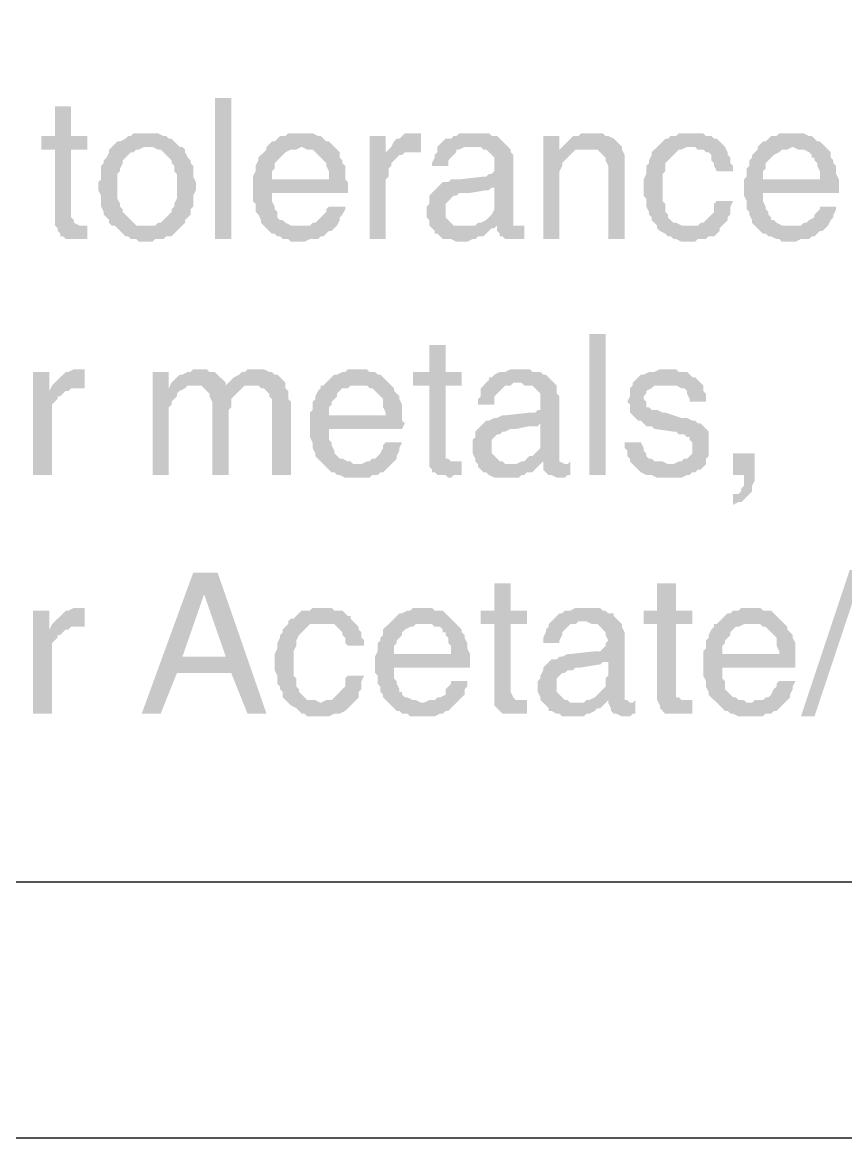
# Model space of a CAD drawing. Header units: inches. Extents: x 3613 to 8393, y -2205 to -794.
# Drawn here: x 3947.38 to 3961.08, y -1865.14 to -1846.58 of the extents above; entities that cross this region are included whole.
import ezdxf

# ---------------------------------------------------------------- set-up
doc = ezdxf.new("R2010")
doc.units = ezdxf.units.IN
doc.header["$MEASUREMENT"] = 0

msp = doc.modelspace()

# ---------------------------------------------------------------- hatches: boundary and pattern name
at = {"transparency": 33554559}
for points in [[(3950.584, -1850.188), (3950.584, -1847.842), (3950.855, -1847.842), (3950.855, -1850.188)], [(3948.192, -1847.977), (3947.921, -1847.977), (3947.921, -1848.473), (3947.696, -1848.473), (3947.696, -1848.699), (3947.921, -1848.699), (3947.921, -1849.963), (3947.967, -1850.008), (3947.967, -1850.053), (3948.012, -1850.098), (3948.012, -1850.143), (3948.057, -1850.143), (3948.102, -1850.188), (3948.463, -1850.188), (3948.463, -1849.963), (3948.328, -1849.963), (3948.237, -1849.918), (3948.237, -1849.873), (3948.192, -1849.827), (3948.192, -1848.699), (3948.463, -1848.699), (3948.463, -1848.473), (3948.192, -1848.473)], [(3949.456, -1848.428), (3949.23, -1848.428), (3949.185, -1848.473), (3949.14, -1848.473), (3949.095, -1848.519), (3949.005, -1848.564), (3948.959, -1848.564), (3948.914, -1848.609), (3948.869, -1848.654), (3948.869, -1848.654), (3948.824, -1848.699), (3948.824, -1848.744), (3948.779, -1848.834), (3948.734, -1848.88), (3948.734, -1848.925), (3948.689, -1848.97), (3948.689, -1849.196), (3948.643, -1849.241), (3948.643, -1849.331), (3948.643, -1849.376), (3948.689, -1849.466), (3948.689, -1849.647), (3948.734, -1849.737), (3948.734, -1849.782), (3948.779, -1849.827), (3948.824, -1849.873), (3948.824, -1849.918), (3948.869, -1849.963), (3949.456, -1849.963), (3949.275, -1849.963), (3949.23, -1849.918), (3949.185, -1849.873), (3949.14, -1849.827), (3949.095, -1849.782), (3949.05, -1849.737), (3949.05, -1849.692), (3949.005, -1849.647), (3949.005, -1849.602), (3948.959, -1849.511), (3948.959, -1849.105), (3949.005, -1849.06), (3949.005, -1849.015), (3949.05, -1848.925), (3949.05, -1848.88), (3949.095, -1848.834), (3949.14, -1848.789), (3949.185, -1848.744), (3949.23, -1848.744), (3949.275, -1848.699), (3949.32, -1848.699), (3949.411, -1848.654), (3949.997, -1848.654), (3949.952, -1848.609), (3949.907, -1848.564), (3949.862, -1848.519), (3949.817, -1848.519), (3949.772, -1848.473), (3949.727, -1848.473), (3949.636, -1848.428), (3949.546, -1848.428)], [(3952.028, -1848.428), (3951.803, -1848.428), (3951.758, -1848.473), (3951.667, -1848.473), (3951.622, -1848.519), (3951.577, -1848.564), (3951.532, -1848.564), (3951.487, -1848.609), (3951.442, -1848.654), (3952.028, -1848.654), (3952.119, -1848.699), (3952.209, -1848.699), (3952.254, -1848.744), (3952.299, -1848.789), (3952.344, -1848.834), (3952.344, -1848.834), (3952.389, -1848.88), (3952.435, -1848.925), (3952.435, -1848.97), (3952.48, -1849.06), (3952.48, -1849.196), (3951.216, -1849.196), (3951.216, -1849.557), (3951.261, -1849.602), (3951.261, -1849.737), (3951.306, -1849.782), (3951.351, -1849.873), (3951.351, -1849.918), (3951.397, -1849.963), (3951.442, -1850.008), (3951.442, -1850.008), (3951.487, -1850.053), (3951.532, -1850.098), (3951.577, -1850.098), (3951.622, -1850.143), (3951.667, -1850.143), (3951.712, -1850.188), (3951.803, -1850.188), (3951.848, -1850.234), (3952.074, -1850.234), (3952.164, -1850.188), (3952.299, -1850.188), (3952.344, -1850.143), (3952.389, -1850.143), (3952.435, -1850.098), (3952.48, -1850.053), (3952.525, -1850.053), (3952.57, -1850.008), (3952.028, -1849.963), (3951.848, -1849.963), (3951.758, -1849.918), (3951.712, -1849.873), (3951.667, -1849.873), (3951.622, -1849.827), (3951.622, -1849.737), (3951.577, -1849.692), (3951.577, -1849.647), (3951.532, -1849.557), (3951.532, -1849.421), (3952.796, -1849.421), (3952.796, -1849.241), (3952.751, -1849.196), (3952.751, -1848.97), (3952.705, -1848.925), (3952.705, -1848.88), (3952.66, -1848.834), (3952.66, -1848.744), (3952.615, -1848.699), (3952.57, -1848.654), (3952.525, -1848.609), (3952.48, -1848.564), (3952.435, -1848.564), (3952.389, -1848.519), (3952.344, -1848.473), (3952.299, -1848.473), (3952.209, -1848.428), (3952.119, -1848.428)], [(3953.924, -1848.428), (3953.743, -1848.428), (3953.698, -1848.473), (3953.653, -1848.519), (3953.608, -1848.519), (3953.563, -1848.564), (3953.518, -1848.654), (3953.518, -1848.654), (3953.473, -1848.699), (3953.924, -1848.744), (3954.014, -1848.744), (3954.014, -1848.428), (3953.969, -1848.428)], [(3954.917, -1848.428), (3954.646, -1848.428), (3954.601, -1848.473), (3954.556, -1848.473), (3954.511, -1848.519), (3954.42, -1848.519), (3954.375, -1848.564), (3954.375, -1848.564), (3954.33, -1848.609), (3954.285, -1848.654), (3954.285, -1848.744), (3954.24, -1848.789), (3954.24, -1848.834), (3954.195, -1848.925), (3954.195, -1848.97), (3954.466, -1848.97), (3954.466, -1848.88), (3954.511, -1848.834), (3954.556, -1848.789), (3954.601, -1848.744), (3954.601, -1848.699), (3954.646, -1848.699), (3954.736, -1848.654), (3955.458, -1848.654), (3955.413, -1848.609), (3955.368, -1848.564), (3955.323, -1848.519), (3955.278, -1848.473), (3955.188, -1848.473), (3955.143, -1848.428), (3954.962, -1848.428)], [(3956.812, -1848.428), (3956.677, -1848.428), (3956.632, -1848.473), (3956.542, -1848.473), (3956.496, -1848.519), (3956.451, -1848.564), (3956.406, -1848.609), (3956.361, -1848.654), (3956.316, -1848.699), (3956.542, -1848.744), (3956.587, -1848.699), (3956.767, -1848.699), (3957.354, -1848.654), (3957.309, -1848.609), (3957.264, -1848.564), (3957.264, -1848.564), (3957.219, -1848.519), (3957.128, -1848.473), (3957.083, -1848.473), (3957.038, -1848.428), (3956.903, -1848.428)], [(3958.482, -1848.428), (3958.302, -1848.428), (3958.257, -1848.473), (3958.166, -1848.473), (3958.121, -1848.519), (3958.076, -1848.519), (3958.031, -1848.564), (3957.986, -1848.609), (3957.941, -1848.654), (3958.573, -1848.654), (3958.618, -1848.699), (3958.708, -1848.699), (3958.753, -1848.744), (3958.798, -1848.744), (3958.843, -1848.789), (3958.843, -1848.88), (3958.888, -1848.925), (3958.888, -1848.97), (3958.934, -1849.06), (3959.204, -1849.06), (3959.204, -1848.97), (3959.159, -1848.925), (3959.159, -1848.834), (3959.114, -1848.789), (3959.114, -1848.744), (3959.069, -1848.654), (3959.024, -1848.609), (3958.979, -1848.564), (3958.979, -1848.564), (3958.934, -1848.519), (3958.888, -1848.519), (3958.843, -1848.473), (3958.753, -1848.473), (3958.708, -1848.428), (3958.573, -1848.428)], [(3960.197, -1848.428), (3959.972, -1848.428), (3959.927, -1848.473), (3959.836, -1848.473), (3959.791, -1848.519), (3959.746, -1848.564), (3959.701, -1848.564), (3959.656, -1848.609), (3959.611, -1848.654), (3960.197, -1848.654), (3960.288, -1848.699), (3960.378, -1848.699), (3960.468, -1848.744), (3960.513, -1848.789), (3960.513, -1848.834), (3960.558, -1848.834), (3960.558, -1848.88), (3960.604, -1848.925), (3960.604, -1848.97), (3960.649, -1849.06), (3960.649, -1849.196), (3959.385, -1849.196), (3959.385, -1849.466), (3959.43, -1849.557), (3959.43, -1849.692), (3959.475, -1849.737), (3959.475, -1849.782), (3959.52, -1849.873), (3959.52, -1849.918), (3959.565, -1849.963), (3959.611, -1850.008), (3959.611, -1850.008), (3959.656, -1850.053), (3959.701, -1850.098), (3959.746, -1850.098), (3959.791, -1850.143), (3959.836, -1850.143), (3959.927, -1850.188), (3959.972, -1850.188), (3960.017, -1850.234), (3960.242, -1850.234), (3960.333, -1850.188), (3960.468, -1850.188), (3960.513, -1850.143), (3960.558, -1850.143), (3960.604, -1850.098), (3960.649, -1850.053), (3960.694, -1850.053), (3960.739, -1850.008), (3960.197, -1849.963), (3960.017, -1849.963), (3959.927, -1849.918), (3959.881, -1849.873), (3959.836, -1849.873), (3959.836, -1849.827), (3959.791, -1849.782), (3959.791, -1849.737), (3959.746, -1849.692), (3959.746, -1849.647), (3959.701, -1849.557), (3959.701, -1849.421), (3960.965, -1849.421), (3960.965, -1849.196), (3960.919, -1849.105), (3960.919, -1848.97), (3960.874, -1848.925), (3960.874, -1848.88), (3960.829, -1848.834), (3960.829, -1848.744), (3960.784, -1848.699), (3960.739, -1848.654), (3960.694, -1848.609), (3960.649, -1848.564), (3960.604, -1848.564), (3960.558, -1848.519), (3960.513, -1848.473), (3960.468, -1848.473), (3960.378, -1848.428), (3960.288, -1848.428)], [(3953.427, -1848.473), (3953.157, -1848.473), (3953.157, -1850.188), (3953.427, -1850.188), (3953.427, -1849.196), (3953.473, -1849.15), (3953.473, -1849.015), (3953.518, -1848.97), (3953.518, -1848.925), (3953.563, -1848.88), (3953.608, -1848.834), (3953.653, -1848.789), (3953.698, -1848.789), (3953.427, -1848.744)], [(3956.316, -1848.473), (3956.045, -1848.473), (3956.045, -1850.188), (3956.316, -1850.188), (3956.316, -1849.241), (3956.316, -1849.06), (3956.361, -1848.97), (3956.361, -1848.925), (3956.406, -1848.88), (3956.451, -1848.834), (3956.451, -1848.834), (3956.496, -1848.789), (3956.542, -1848.744), (3956.316, -1848.699)], [(3949.997, -1848.654), (3949.456, -1848.654), (3949.546, -1848.654), (3949.636, -1848.699), (3949.682, -1848.699), (3949.727, -1848.744), (3949.772, -1848.789), (3949.817, -1848.834), (3949.862, -1848.88), (3949.862, -1848.925), (3949.907, -1848.97), (3949.907, -1849.06), (3949.952, -1849.105), (3949.952, -1849.511), (3949.907, -1849.602), (3949.907, -1849.647), (3949.862, -1849.692), (3949.862, -1849.737), (3949.817, -1849.782), (3949.772, -1849.827), (3949.727, -1849.873), (3949.682, -1849.918), (3949.636, -1849.918), (3949.591, -1849.963), (3948.914, -1849.963), (3948.959, -1850.008), (3949.005, -1850.053), (3949.05, -1850.098), (3949.095, -1850.143), (3949.14, -1850.143), (3949.185, -1850.188), (3949.275, -1850.188), (3949.32, -1850.234), (3949.546, -1850.234), (3949.591, -1850.188), (3949.727, -1850.188), (3949.772, -1850.143), (3949.862, -1850.143), (3949.907, -1850.098), (3949.952, -1850.053), (3949.997, -1850.008), (3950.043, -1849.963), (3950.043, -1849.963), (3950.088, -1849.918), (3950.088, -1849.873), (3950.133, -1849.827), (3950.178, -1849.782), (3950.178, -1849.692), (3950.223, -1849.647), (3950.223, -1849.466), (3950.268, -1849.376), (3950.268, -1849.331), (3950.268, -1849.241), (3950.223, -1849.15), (3950.223, -1848.97), (3950.178, -1848.925), (3950.178, -1848.88), (3950.133, -1848.834), (3950.088, -1848.744), (3950.088, -1848.699), (3950.043, -1848.654)], [(3951.442, -1848.654), (3951.442, -1848.699), (3951.397, -1848.744), (3951.351, -1848.789), (3951.306, -1848.834), (3951.306, -1848.88), (3951.261, -1848.97), (3951.261, -1849.06), (3951.216, -1849.15), (3951.216, -1849.196), (3951.532, -1849.196), (3951.532, -1849.06), (3951.577, -1849.015), (3951.577, -1848.925), (3951.622, -1848.88), (3951.667, -1848.834), (3951.667, -1848.834), (3951.712, -1848.789), (3951.758, -1848.744), (3951.848, -1848.699), (3951.938, -1848.699), (3952.028, -1848.654)], [(3953.473, -1848.699), (3953.427, -1848.744), (3953.698, -1848.789), (3953.743, -1848.744), (3953.924, -1848.744)], [(3955.458, -1848.654), (3954.872, -1848.654), (3955.007, -1848.654), (3955.052, -1848.699), (3955.097, -1848.699), (3955.143, -1848.744), (3955.188, -1848.789), (3955.233, -1848.834), (3955.233, -1849.06), (3955.188, -1849.105), (3955.143, -1849.105), (3955.097, -1849.15), (3955.052, -1849.15), (3954.646, -1849.196), (3954.511, -1849.196), (3954.466, -1849.241), (3954.375, -1849.241), (3954.33, -1849.286), (3955.233, -1849.331), (3955.233, -1849.602), (3955.233, -1849.692), (3955.188, -1849.782), (3955.143, -1849.827), (3955.097, -1849.873), (3955.097, -1849.873), (3955.007, -1849.918), (3954.962, -1849.918), (3954.917, -1849.963), (3954.736, -1849.963), (3954.195, -1850.008), (3954.24, -1850.053), (3954.24, -1850.098), (3954.285, -1850.098), (3954.33, -1850.143), (3954.375, -1850.188), (3954.511, -1850.188), (3954.601, -1850.234), (3954.781, -1850.234), (3954.872, -1850.188), (3954.917, -1850.188), (3954.962, -1850.143), (3955.052, -1850.143), (3955.097, -1850.098), (3955.143, -1850.053), (3955.188, -1850.008), (3955.233, -1850.008), (3955.278, -1849.963), (3955.549, -1849.963), (3955.549, -1848.789), (3955.504, -1848.744), (3955.504, -1848.699)], [(3957.354, -1848.654), (3956.767, -1848.699), (3956.948, -1848.699), (3956.993, -1848.744), (3957.038, -1848.789), (3957.038, -1848.789), (3957.083, -1848.834), (3957.083, -1848.88), (3957.128, -1848.97), (3957.128, -1850.188), (3957.399, -1850.188), (3957.399, -1848.789), (3957.354, -1848.699)], [(3957.941, -1848.654), (3957.896, -1848.699), (3957.85, -1848.744), (3957.85, -1848.789), (3957.805, -1848.88), (3957.805, -1848.925), (3957.76, -1848.97), (3957.76, -1849.105), (3957.715, -1849.196), (3957.715, -1849.466), (3957.76, -1849.511), (3957.76, -1849.647), (3957.805, -1849.737), (3957.805, -1849.782), (3957.85, -1849.827), (3957.85, -1849.873), (3957.896, -1849.918), (3957.941, -1849.963), (3958.482, -1849.963), (3958.347, -1849.963), (3958.257, -1849.918), (3958.212, -1849.918), (3958.166, -1849.873), (3958.121, -1849.827), (3958.121, -1849.782), (3958.076, -1849.737), (3958.076, -1849.602), (3958.031, -1849.557), (3958.031, -1849.105), (3958.076, -1849.06), (3958.076, -1848.925), (3958.121, -1848.88), (3958.166, -1848.834), (3958.166, -1848.834), (3958.212, -1848.789), (3958.257, -1848.744), (3958.302, -1848.699), (3958.347, -1848.699), (3958.437, -1848.654), (3958.482, -1848.654)], [(3959.611, -1848.654), (3959.611, -1848.699), (3959.565, -1848.744), (3959.52, -1848.789), (3959.52, -1848.834), (3959.475, -1848.88), (3959.475, -1848.97), (3959.43, -1849.015), (3959.43, -1849.15), (3959.385, -1849.196), (3959.701, -1849.196), (3959.701, -1849.06), (3959.746, -1849.015), (3959.746, -1848.925), (3959.791, -1848.88), (3959.836, -1848.834), (3959.836, -1848.834), (3959.881, -1848.789), (3959.972, -1848.744), (3960.017, -1848.699), (3960.107, -1848.699), (3960.197, -1848.654)], [(3954.33, -1849.286), (3954.285, -1849.331), (3954.24, -1849.376), (3954.24, -1849.376), (3954.195, -1849.421), (3954.15, -1849.466), (3954.15, -1849.602), (3954.104, -1849.647), (3954.104, -1849.737), (3954.104, -1849.827), (3954.15, -1849.873), (3954.15, -1849.963), (3954.195, -1850.008), (3954.736, -1849.963), (3954.556, -1849.963), (3954.511, -1849.918), (3954.466, -1849.873), (3954.42, -1849.827), (3954.42, -1849.602), (3954.466, -1849.557), (3954.511, -1849.511), (3954.556, -1849.466), (3954.601, -1849.466), (3954.646, -1849.421), (3954.827, -1849.421), (3955.097, -1849.376), (3955.143, -1849.376), (3955.188, -1849.331), (3955.233, -1849.331)], [(3959.204, -1849.557), (3958.934, -1849.557), (3958.888, -1849.602), (3958.888, -1849.737), (3958.843, -1849.782), (3958.798, -1849.827), (3958.753, -1849.873), (3958.708, -1849.918), (3958.663, -1849.918), (3958.618, -1849.963), (3957.941, -1849.963), (3957.941, -1850.008), (3957.986, -1850.053), (3958.076, -1850.098), (3958.121, -1850.143), (3958.166, -1850.143), (3958.212, -1850.188), (3958.257, -1850.188), (3958.347, -1850.234), (3958.573, -1850.234), (3958.618, -1850.188), (3958.753, -1850.188), (3958.798, -1850.143), (3958.888, -1850.143), (3958.934, -1850.098), (3958.979, -1850.053), (3958.979, -1850.008), (3959.024, -1849.963), (3959.069, -1849.918), (3959.114, -1849.873), (3959.114, -1849.827), (3959.159, -1849.782), (3959.159, -1849.647)], [(3952.751, -1849.647), (3952.48, -1849.647), (3952.435, -1849.692), (3952.435, -1849.737), (3952.389, -1849.782), (3952.344, -1849.827), (3952.299, -1849.873), (3952.254, -1849.918), (3952.209, -1849.918), (3952.164, -1849.963), (3952.028, -1849.963), (3952.57, -1850.008), (3952.615, -1849.963), (3952.66, -1849.873), (3952.66, -1849.827), (3952.705, -1849.782), (3952.751, -1849.692)], [(3960.919, -1849.647), (3960.649, -1849.647), (3960.649, -1849.692), (3960.604, -1849.737), (3960.558, -1849.782), (3960.558, -1849.827), (3960.468, -1849.873), (3960.423, -1849.918), (3960.378, -1849.918), (3960.333, -1849.963), (3960.197, -1849.963), (3960.739, -1850.008), (3960.784, -1849.963), (3960.829, -1849.873), (3960.874, -1849.827), (3960.874, -1849.782), (3960.919, -1849.692)], [(3955.729, -1849.963), (3955.639, -1849.963), (3955.278, -1850.008), (3955.278, -1850.053), (3955.323, -1850.098), (3955.323, -1850.143), (3955.368, -1850.143), (3955.413, -1850.188), (3955.729, -1850.188)], [(3955.549, -1849.963), (3955.278, -1849.963), (3955.278, -1850.008), (3955.639, -1849.963), (3955.639, -1849.963)], [(3956.812, -1854.115), (3956.812, -1851.768), (3957.083, -1851.768), (3957.083, -1854.115)], [(3954.42, -1851.949), (3954.15, -1851.949), (3954.15, -1852.4), (3953.879, -1852.4), (3953.879, -1852.626), (3954.15, -1852.626), (3954.15, -1853.98), (3954.195, -1854.025), (3954.195, -1854.07), (3954.24, -1854.07), (3954.285, -1854.115), (3954.42, -1854.115), (3954.466, -1854.16), (3954.511, -1854.16), (3954.556, -1854.115), (3954.691, -1854.115), (3954.691, -1853.889), (3954.511, -1853.889), (3954.466, -1853.844), (3954.42, -1853.844), (3954.42, -1852.626), (3954.691, -1852.626), (3954.691, -1852.4), (3954.42, -1852.4)], [(3947.831, -1852.4), (3947.56, -1852.4), (3947.56, -1854.115), (3947.876, -1854.115), (3947.876, -1852.942), (3947.921, -1852.896), (3947.967, -1852.851), (3947.967, -1852.806), (3948.012, -1852.806), (3948.057, -1852.761), (3948.102, -1852.716), (3947.831, -1852.716)], [(3948.328, -1852.355), (3948.237, -1852.355), (3948.147, -1852.4), (3948.102, -1852.4), (3948.057, -1852.445), (3948.012, -1852.49), (3947.967, -1852.535), (3947.921, -1852.58), (3947.921, -1852.58), (3947.876, -1852.626), (3948.328, -1852.671), (3948.418, -1852.671), (3948.418, -1852.355), (3948.373, -1852.355)], [(3949.817, -1852.4), (3949.546, -1852.4), (3949.546, -1854.115), (3949.817, -1854.115), (3949.817, -1852.987), (3949.862, -1852.942), (3949.862, -1852.896), (3949.907, -1852.851), (3949.952, -1852.806), (3949.952, -1852.761), (3949.997, -1852.716), (3950.088, -1852.671), (3949.817, -1852.671)], [(3950.313, -1852.355), (3950.223, -1852.355), (3950.178, -1852.4), (3950.133, -1852.4), (3950.043, -1852.445), (3949.997, -1852.445), (3949.952, -1852.49), (3949.907, -1852.535), (3949.862, -1852.58), (3949.817, -1852.671), (3950.088, -1852.671), (3950.133, -1852.626), (3950.268, -1852.626), (3950.765, -1852.58), (3950.72, -1852.535), (3950.674, -1852.49), (3950.674, -1852.49), (3950.629, -1852.445), (3950.584, -1852.4), (3950.494, -1852.4), (3950.449, -1852.355), (3950.404, -1852.355)], [(3951.261, -1852.355), (3951.126, -1852.355), (3951.081, -1852.4), (3951.035, -1852.4), (3950.99, -1852.445), (3950.9, -1852.49), (3950.855, -1852.535), (3950.81, -1852.58), (3950.765, -1852.626), (3950.359, -1852.626), (3950.404, -1852.671), (3950.449, -1852.716), (3950.449, -1852.716), (3950.494, -1852.761), (3950.494, -1852.806), (3950.539, -1852.896), (3950.539, -1854.115), (3950.81, -1854.115), (3950.81, -1853.032), (3950.855, -1852.987), (3950.855, -1852.851), (3950.9, -1852.806), (3950.945, -1852.761), (3950.945, -1852.761), (3950.99, -1852.716), (3951.035, -1852.671), (3951.081, -1852.626), (3951.216, -1852.626), (3951.758, -1852.58), (3951.712, -1852.535), (3951.667, -1852.49), (3951.667, -1852.49), (3951.622, -1852.445), (3951.577, -1852.445), (3951.532, -1852.4), (3951.487, -1852.4), (3951.397, -1852.355), (3951.351, -1852.355)], [(3952.976, -1852.355), (3952.796, -1852.355), (3952.751, -1852.4), (3952.705, -1852.4), (3952.615, -1852.445), (3952.57, -1852.445), (3952.525, -1852.49), (3952.48, -1852.535), (3952.435, -1852.58), (3952.389, -1852.626), (3953.112, -1852.626), (3953.157, -1852.671), (3953.202, -1852.671), (3953.247, -1852.716), (3953.292, -1852.761), (3953.292, -1852.761), (3953.337, -1852.806), (3953.382, -1852.851), (3953.382, -1852.987), (3953.427, -1853.077), (3953.427, -1853.122), (3952.48, -1853.122), (3952.164, -1853.167), (3952.164, -1853.483), (3952.209, -1853.573), (3952.209, -1853.664), (3952.254, -1853.754), (3952.254, -1853.799), (3952.299, -1853.844), (3952.344, -1853.889), (3952.389, -1853.934), (3952.389, -1853.934), (3952.435, -1853.98), (3952.48, -1854.025), (3952.525, -1854.07), (3952.57, -1854.07), (3952.615, -1854.115), (3952.66, -1854.115), (3952.751, -1854.16), (3953.157, -1854.16), (3953.202, -1854.115), (3953.292, -1854.115), (3953.337, -1854.07), (3953.382, -1854.07), (3953.427, -1854.025), (3953.473, -1853.98), (3953.518, -1853.934), (3952.886, -1853.934), (3952.841, -1853.889), (3952.796, -1853.889), (3952.705, -1853.844), (3952.66, -1853.844), (3952.615, -1853.799), (3952.57, -1853.754), (3952.57, -1853.709), (3952.525, -1853.619), (3952.525, -1853.573), (3952.48, -1853.528), (3952.48, -1853.348), (3953.698, -1853.348), (3953.743, -1853.257), (3953.698, -1853.212), (3953.698, -1852.942), (3953.653, -1852.851), (3953.653, -1852.806), (3953.608, -1852.761), (3953.563, -1852.716), (3953.563, -1852.671), (3953.518, -1852.626), (3953.473, -1852.58), (3953.427, -1852.535), (3953.382, -1852.49), (3953.337, -1852.445), (3953.292, -1852.445), (3953.247, -1852.4), (3953.157, -1852.4), (3953.112, -1852.355), (3953.021, -1852.355)], [(3955.684, -1852.355), (3955.504, -1852.355), (3955.413, -1852.4), (3955.323, -1852.4), (3955.233, -1852.445), (3955.188, -1852.49), (3955.143, -1852.49), (3955.143, -1852.535), (3955.097, -1852.58), (3955.052, -1852.626), (3955.007, -1852.671), (3955.007, -1852.806), (3954.962, -1852.851), (3954.962, -1852.942), (3955.233, -1852.942), (3955.233, -1852.806), (3955.278, -1852.761), (3955.323, -1852.716), (3955.368, -1852.671), (3955.368, -1852.671), (3955.413, -1852.626), (3955.504, -1852.626), (3955.549, -1852.58), (3956.226, -1852.58), (3956.181, -1852.535), (3956.135, -1852.49), (3956.09, -1852.445), (3956.045, -1852.445), (3956, -1852.4), (3955.865, -1852.4), (3955.82, -1852.355), (3955.729, -1852.355)], [(3958.121, -1852.355), (3957.986, -1852.355), (3957.896, -1852.4), (3957.805, -1852.4), (3957.715, -1852.445), (3957.67, -1852.445), (3957.625, -1852.49), (3957.58, -1852.535), (3957.535, -1852.58), (3957.535, -1852.626), (3957.489, -1852.671), (3957.489, -1852.806), (3957.444, -1852.896), (3957.489, -1852.942), (3957.489, -1853.077), (3957.535, -1853.122), (3957.58, -1853.167), (3957.625, -1853.212), (3957.67, -1853.212), (3957.715, -1853.257), (3957.76, -1853.303), (3957.85, -1853.303), (3957.896, -1853.348), (3958.212, -1853.393), (3958.257, -1853.393), (3958.302, -1853.438), (3958.392, -1853.438), (3958.437, -1853.483), (3958.482, -1853.483), (3958.482, -1853.528), (3958.527, -1853.573), (3958.527, -1853.754), (3958.482, -1853.799), (3958.437, -1853.844), (3958.392, -1853.844), (3958.347, -1853.889), (3958.302, -1853.889), (3958.212, -1853.934), (3957.535, -1853.934), (3957.58, -1853.98), (3957.625, -1854.025), (3957.625, -1854.025), (3957.67, -1854.07), (3957.76, -1854.115), (3957.85, -1854.115), (3957.941, -1854.16), (3958.347, -1854.16), (3958.437, -1854.115), (3958.482, -1854.115), (3958.527, -1854.07), (3958.573, -1854.07), (3958.618, -1854.025), (3958.663, -1854.025), (3958.708, -1853.98), (3958.753, -1853.934), (3958.753, -1853.844), (3958.798, -1853.799), (3958.798, -1853.619), (3958.798, -1853.393), (3958.753, -1853.348), (3958.708, -1853.303), (3958.708, -1853.303), (3958.663, -1853.257), (3958.618, -1853.257), (3958.573, -1853.212), (3958.527, -1853.212), (3958.437, -1853.167), (3958.347, -1853.167), (3958.076, -1853.077), (3958.031, -1853.077), (3957.941, -1853.032), (3957.85, -1853.032), (3957.805, -1852.987), (3957.76, -1852.987), (3957.76, -1852.896), (3957.715, -1852.851), (3957.715, -1852.806), (3957.76, -1852.761), (3957.76, -1852.716), (3957.85, -1852.671), (3957.85, -1852.671), (3957.896, -1852.626), (3958.121, -1852.626), (3958.663, -1852.58), (3958.618, -1852.535), (3958.573, -1852.49), (3958.527, -1852.49), (3958.482, -1852.445), (3958.437, -1852.4), (3958.302, -1852.4), (3958.257, -1852.355), (3958.166, -1852.355)], [(3947.876, -1852.626), (3947.831, -1852.716), (3948.147, -1852.716), (3948.192, -1852.671), (3948.328, -1852.671)], [(3951.758, -1852.58), (3951.216, -1852.626), (3951.306, -1852.626), (3951.351, -1852.671), (3951.397, -1852.671), (3951.442, -1852.716), (3951.487, -1852.761), (3951.487, -1852.806), (3951.532, -1852.851), (3951.532, -1854.115), (3951.848, -1854.115), (3951.848, -1852.896), (3951.803, -1852.851), (3951.803, -1852.716), (3951.758, -1852.671)], [(3952.389, -1852.626), (3952.344, -1852.626), (3952.344, -1852.671), (3952.299, -1852.716), (3952.254, -1852.806), (3952.254, -1852.851), (3952.209, -1852.896), (3952.209, -1853.032), (3952.164, -1853.077), (3952.164, -1853.167), (3952.48, -1853.122), (3952.48, -1852.987), (3952.525, -1852.942), (3952.525, -1852.896), (3952.57, -1852.851), (3952.615, -1852.806), (3952.615, -1852.761), (3952.66, -1852.716), (3952.705, -1852.671), (3952.796, -1852.671), (3952.841, -1852.626), (3952.976, -1852.626)], [(3956.226, -1852.58), (3955.639, -1852.58), (3955.684, -1852.58), (3955.729, -1852.626), (3955.865, -1852.626), (3955.91, -1852.671), (3955.955, -1852.716), (3956, -1852.761), (3956, -1852.896), (3956, -1853.032), (3955.955, -1853.032), (3955.91, -1853.077), (3955.82, -1853.077), (3955.413, -1853.122), (3955.368, -1853.122), (3955.278, -1853.167), (3955.233, -1853.167), (3955.143, -1853.212), (3955.097, -1853.212), (3956, -1853.257), (3956, -1853.528), (3956, -1853.664), (3955.955, -1853.709), (3955.91, -1853.754), (3955.865, -1853.799), (3955.82, -1853.799), (3955.774, -1853.844), (3955.729, -1853.889), (3955.684, -1853.889), (3955.594, -1853.934), (3954.962, -1853.934), (3954.962, -1853.98), (3955.007, -1854.025), (3955.052, -1854.07), (3955.097, -1854.07), (3955.143, -1854.115), (3955.233, -1854.16), (3955.639, -1854.16), (3955.684, -1854.115), (3955.729, -1854.115), (3955.774, -1854.07), (3955.865, -1854.07), (3955.91, -1854.025), (3955.955, -1853.98), (3956, -1853.934), (3956.045, -1853.889), (3956.316, -1853.889), (3956.316, -1852.806), (3956.271, -1852.761), (3956.271, -1852.626)], [(3958.663, -1852.58), (3958.121, -1852.626), (3958.257, -1852.626), (3958.347, -1852.671), (3958.392, -1852.671), (3958.437, -1852.716), (3958.437, -1852.761), (3958.482, -1852.851), (3958.482, -1852.896), (3958.753, -1852.896), (3958.753, -1852.761), (3958.708, -1852.716), (3958.708, -1852.626)], [(3955.097, -1853.212), (3955.052, -1853.257), (3955.007, -1853.303), (3955.007, -1853.303), (3954.962, -1853.348), (3954.917, -1853.393), (3954.917, -1853.483), (3954.872, -1853.528), (3954.872, -1853.754), (3954.917, -1853.844), (3954.917, -1853.889), (3954.962, -1853.934), (3955.458, -1853.934), (3955.413, -1853.934), (3955.368, -1853.889), (3955.323, -1853.889), (3955.278, -1853.844), (3955.233, -1853.799), (3955.188, -1853.754), (3955.188, -1853.619), (3955.188, -1853.528), (3955.233, -1853.483), (3955.278, -1853.438), (3955.323, -1853.438), (3955.368, -1853.393), (3955.413, -1853.393), (3955.504, -1853.348), (3955.594, -1853.348), (3955.82, -1853.303), (3955.955, -1853.303), (3956, -1853.257)], [(3953.698, -1853.573), (3953.427, -1853.573), (3953.382, -1853.619), (3953.382, -1853.664), (3953.337, -1853.754), (3953.292, -1853.799), (3953.247, -1853.844), (3953.202, -1853.844), (3953.157, -1853.889), (3953.112, -1853.889), (3953.021, -1853.934), (3952.976, -1853.934), (3953.518, -1853.934), (3953.563, -1853.889), (3953.608, -1853.844), (3953.608, -1853.799), (3953.653, -1853.709), (3953.653, -1853.664)], [(3957.67, -1853.573), (3957.399, -1853.573), (3957.399, -1853.664), (3957.444, -1853.709), (3957.444, -1853.799), (3957.489, -1853.844), (3957.489, -1853.889), (3957.535, -1853.934), (3958.121, -1853.934), (3958.031, -1853.889), (3957.896, -1853.889), (3957.85, -1853.844), (3957.805, -1853.844), (3957.76, -1853.799), (3957.76, -1853.754), (3957.715, -1853.709), (3957.715, -1853.664)], [(3959.565, -1853.754), (3959.204, -1853.754), (3959.204, -1854.115), (3959.385, -1854.115), (3959.385, -1854.295), (3959.34, -1854.341), (3959.34, -1854.386), (3959.295, -1854.431), (3959.204, -1854.431), (3959.204, -1854.611), (3959.204, -1854.611), (3959.295, -1854.566), (3959.34, -1854.566), (3959.385, -1854.521), (3959.43, -1854.476), (3959.475, -1854.431), (3959.52, -1854.386), (3959.52, -1854.295), (3959.565, -1854.205), (3959.565, -1854.07)], [(3956.496, -1853.889), (3956.451, -1853.934), (3956.045, -1853.934), (3956.045, -1854.025), (3956.09, -1854.07), (3956.09, -1854.07), (3956.135, -1854.115), (3956.181, -1854.115), (3956.271, -1854.16), (3956.406, -1854.16), (3956.451, -1854.115), (3956.496, -1854.115)], [(3956.316, -1853.889), (3956.045, -1853.889), (3956.045, -1853.934), (3956.406, -1853.934)], [(3950.629, -1855.74), (3950.223, -1855.74), (3949.366, -1858.087), (3949.682, -1858.087), (3949.952, -1857.41), (3950.855, -1857.41), (3950.043, -1857.139), (3950.404, -1856.101)], [(3950.629, -1855.74), (3950.404, -1856.101), (3950.765, -1857.139), (3950.043, -1857.139), (3950.855, -1857.41), (3951.126, -1858.087), (3951.442, -1858.087)], [(3961.371, -1855.695), (3960.558, -1858.132), (3960.333, -1858.132), (3961.145, -1855.695)], [(3955.504, -1855.92), (3955.233, -1855.92), (3955.233, -1856.372), (3955.007, -1856.372), (3955.007, -1856.597), (3955.233, -1856.597), (3955.233, -1857.951), (3955.278, -1857.996), (3955.323, -1858.041), (3955.323, -1858.041), (3955.368, -1858.087), (3955.774, -1858.087), (3955.774, -1857.861), (3955.594, -1857.861), (3955.549, -1857.816), (3955.549, -1857.816), (3955.504, -1857.726), (3955.504, -1856.597), (3955.774, -1856.597), (3955.774, -1856.372), (3955.504, -1856.372)], [(3958.257, -1855.92), (3957.941, -1855.92), (3957.941, -1856.372), (3957.715, -1856.372), (3957.715, -1856.597), (3957.941, -1856.597), (3957.941, -1857.861), (3957.986, -1857.951), (3957.986, -1857.996), (3958.031, -1858.041), (3958.031, -1858.041), (3958.076, -1858.087), (3958.527, -1858.087), (3958.527, -1857.861), (3958.347, -1857.861), (3958.302, -1857.816), (3958.257, -1857.816), (3958.257, -1856.597), (3958.527, -1856.597), (3958.527, -1856.372), (3958.257, -1856.372)], [(3947.831, -1856.372), (3947.56, -1856.372), (3947.56, -1858.087), (3947.876, -1858.087), (3947.876, -1856.913), (3947.921, -1856.868), (3947.967, -1856.823), (3947.967, -1856.778), (3948.012, -1856.778), (3948.057, -1856.733), (3948.102, -1856.687), (3947.831, -1856.687)], [(3948.328, -1856.326), (3948.237, -1856.326), (3948.147, -1856.372), (3948.102, -1856.372), (3948.057, -1856.417), (3948.012, -1856.462), (3947.967, -1856.507), (3947.921, -1856.552), (3947.921, -1856.552), (3947.876, -1856.597), (3948.328, -1856.642), (3948.418, -1856.642), (3948.418, -1856.326), (3948.373, -1856.326)], [(3952.344, -1856.326), (3952.209, -1856.326), (3952.164, -1856.372), (3952.028, -1856.372), (3951.983, -1856.417), (3951.938, -1856.462), (3951.893, -1856.507), (3951.848, -1856.507), (3951.803, -1856.552), (3951.803, -1856.597), (3952.57, -1856.597), (3952.615, -1856.642), (3952.66, -1856.687), (3952.705, -1856.733), (3952.705, -1856.778), (3952.751, -1856.823), (3952.751, -1856.913), (3952.796, -1856.958), (3953.066, -1856.958), (3953.066, -1856.868), (3953.021, -1856.823), (3953.021, -1856.733), (3952.976, -1856.687), (3952.976, -1856.642), (3952.931, -1856.597), (3952.886, -1856.552), (3952.841, -1856.507), (3952.841, -1856.462), (3952.796, -1856.462), (3952.751, -1856.417), (3952.705, -1856.372), (3952.57, -1856.372), (3952.525, -1856.326), (3952.435, -1856.326)], [(3954.059, -1856.326), (3953.879, -1856.326), (3953.834, -1856.372), (3953.789, -1856.372), (3953.698, -1856.417), (3953.653, -1856.417), (3953.608, -1856.462), (3953.563, -1856.507), (3953.518, -1856.552), (3953.473, -1856.597), (3954.195, -1856.597), (3954.24, -1856.642), (3954.33, -1856.642), (3954.375, -1856.687), (3954.375, -1856.733), (3954.42, -1856.733), (3954.42, -1856.778), (3954.466, -1856.823), (3954.466, -1856.913), (3954.511, -1856.958), (3954.511, -1857.094), (3953.563, -1857.094), (3953.247, -1857.139), (3953.247, -1857.41), (3953.292, -1857.455), (3953.292, -1857.59), (3953.337, -1857.635), (3953.337, -1857.726), (3953.382, -1857.771), (3953.382, -1857.816), (3953.427, -1857.861), (3953.473, -1857.906), (3953.473, -1857.906), (3953.518, -1857.951), (3953.563, -1857.996), (3953.608, -1858.041), (3953.653, -1858.041), (3953.698, -1858.087), (3953.789, -1858.087), (3953.834, -1858.132), (3954.24, -1858.132), (3954.33, -1858.087), (3954.375, -1858.087), (3954.42, -1858.041), (3954.466, -1858.041), (3954.511, -1857.996), (3954.556, -1857.951), (3954.601, -1857.906), (3954.014, -1857.906), (3953.924, -1857.861), (3953.879, -1857.861), (3953.789, -1857.816), (3953.743, -1857.816), (3953.698, -1857.771), (3953.698, -1857.726), (3953.653, -1857.726), (3953.653, -1857.68), (3953.608, -1857.59), (3953.608, -1857.545), (3953.563, -1857.5), (3953.563, -1857.319), (3954.827, -1857.319), (3954.827, -1857.094), (3954.781, -1857.003), (3954.781, -1856.913), (3954.736, -1856.823), (3954.736, -1856.778), (3954.691, -1856.733), (3954.691, -1856.687), (3954.646, -1856.642), (3954.601, -1856.597), (3954.556, -1856.552), (3954.511, -1856.507), (3954.466, -1856.462), (3954.42, -1856.417), (3954.375, -1856.372), (3954.24, -1856.372), (3954.195, -1856.326), (3954.15, -1856.326)], [(3956.767, -1856.326), (3956.587, -1856.326), (3956.496, -1856.372), (3956.406, -1856.372), (3956.361, -1856.417), (3956.316, -1856.417), (3956.271, -1856.462), (3956.226, -1856.507), (3956.181, -1856.552), (3956.135, -1856.597), (3956.135, -1856.642), (3956.09, -1856.687), (3956.09, -1856.733), (3956.045, -1856.823), (3956.045, -1856.913), (3956.316, -1856.913), (3956.316, -1856.868), (3956.361, -1856.778), (3956.361, -1856.733), (3956.406, -1856.687), (3956.451, -1856.642), (3956.451, -1856.642), (3956.496, -1856.597), (3956.587, -1856.597), (3956.632, -1856.552), (3957.309, -1856.552), (3957.264, -1856.507), (3957.219, -1856.462), (3957.219, -1856.417), (3957.128, -1856.417), (3957.083, -1856.372), (3957.038, -1856.372), (3956.993, -1856.326), (3956.858, -1856.326)], [(3959.52, -1856.326), (3959.34, -1856.326), (3959.295, -1856.372), (3959.204, -1856.372), (3959.159, -1856.417), (3959.114, -1856.417), (3959.069, -1856.462), (3959.024, -1856.507), (3958.979, -1856.552), (3958.934, -1856.597), (3959.656, -1856.597), (3959.701, -1856.642), (3959.746, -1856.642), (3959.791, -1856.687), (3959.836, -1856.733), (3959.836, -1856.733), (3959.881, -1856.778), (3959.927, -1856.823), (3959.927, -1856.958), (3959.972, -1857.049), (3959.972, -1857.094), (3959.024, -1857.094), (3958.708, -1857.139), (3958.708, -1857.455), (3958.753, -1857.545), (3958.753, -1857.635), (3958.798, -1857.726), (3958.798, -1857.771), (3958.843, -1857.816), (3958.888, -1857.861), (3958.934, -1857.906), (3958.934, -1857.906), (3958.979, -1857.951), (3959.024, -1857.996), (3959.069, -1858.041), (3959.114, -1858.041), (3959.159, -1858.087), (3959.204, -1858.087), (3959.295, -1858.132), (3959.701, -1858.132), (3959.746, -1858.087), (3959.836, -1858.087), (3959.881, -1858.041), (3959.927, -1858.041), (3959.972, -1857.996), (3960.017, -1857.951), (3960.062, -1857.906), (3959.43, -1857.906), (3959.385, -1857.861), (3959.295, -1857.861), (3959.25, -1857.816), (3959.204, -1857.816), (3959.159, -1857.771), (3959.114, -1857.726), (3959.114, -1857.726), (3959.069, -1857.68), (3959.069, -1857.545), (3959.024, -1857.5), (3959.024, -1857.319), (3960.242, -1857.319), (3960.242, -1856.913), (3960.197, -1856.823), (3960.197, -1856.778), (3960.152, -1856.733), (3960.107, -1856.687), (3960.107, -1856.642), (3960.062, -1856.597), (3960.017, -1856.552), (3959.972, -1856.507), (3959.927, -1856.462), (3959.881, -1856.417), (3959.836, -1856.372), (3959.701, -1856.372), (3959.656, -1856.326), (3959.565, -1856.326)], [(3947.876, -1856.597), (3947.831, -1856.687), (3948.147, -1856.687), (3948.192, -1856.642), (3948.328, -1856.642)], [(3951.803, -1856.597), (3951.758, -1856.642), (3951.712, -1856.687), (3951.712, -1856.733), (3951.667, -1856.778), (3951.667, -1856.823), (3951.622, -1856.913), (3951.622, -1857.003), (3951.577, -1857.094), (3951.577, -1857.364), (3951.622, -1857.455), (3951.622, -1857.59), (3951.667, -1857.635), (3951.667, -1857.68), (3951.712, -1857.726), (3951.712, -1857.816), (3951.758, -1857.861), (3951.803, -1857.906), (3952.344, -1857.906), (3952.254, -1857.861), (3952.119, -1857.861), (3952.074, -1857.816), (3952.028, -1857.771), (3951.983, -1857.726), (3951.983, -1857.68), (3951.938, -1857.635), (3951.938, -1857.5), (3951.893, -1857.455), (3951.893, -1857.049), (3951.938, -1856.958), (3951.938, -1856.868), (3951.983, -1856.778), (3952.028, -1856.733), (3952.028, -1856.733), (3952.074, -1856.687), (3952.119, -1856.642), (3952.164, -1856.597), (3952.344, -1856.597)], [(3953.473, -1856.597), (3953.473, -1856.597), (3953.427, -1856.642), (3953.382, -1856.687), (3953.382, -1856.778), (3953.337, -1856.823), (3953.337, -1856.868), (3953.292, -1856.913), (3953.292, -1857.049), (3953.247, -1857.139), (3953.563, -1857.094), (3953.563, -1856.958), (3953.608, -1856.913), (3953.608, -1856.868), (3953.653, -1856.823), (3953.698, -1856.778), (3953.698, -1856.733), (3953.743, -1856.687), (3953.834, -1856.642), (3953.879, -1856.642), (3953.924, -1856.597), (3954.059, -1856.597)], [(3957.309, -1856.552), (3956.722, -1856.552), (3956.767, -1856.552), (3956.858, -1856.597), (3956.948, -1856.597), (3956.993, -1856.642), (3957.038, -1856.687), (3957.083, -1856.733), (3957.083, -1856.778), (3957.128, -1856.868), (3957.128, -1856.868), (3957.083, -1856.913), (3957.083, -1856.958), (3957.038, -1857.003), (3956.993, -1857.049), (3956.903, -1857.049), (3956.496, -1857.094), (3956.451, -1857.094), (3956.361, -1857.139), (3956.316, -1857.139), (3956.271, -1857.184), (3956.181, -1857.184), (3957.128, -1857.229), (3957.128, -1857.455), (3957.083, -1857.5), (3957.083, -1857.635), (3957.038, -1857.68), (3956.993, -1857.726), (3956.948, -1857.771), (3956.948, -1857.771), (3956.903, -1857.816), (3956.812, -1857.861), (3956.767, -1857.861), (3956.722, -1857.906), (3956.045, -1857.906), (3956.09, -1857.951), (3956.135, -1857.996), (3956.135, -1858.041), (3956.181, -1858.041), (3956.271, -1858.087), (3956.316, -1858.087), (3956.361, -1858.132), (3956.722, -1858.132), (3956.767, -1858.087), (3956.812, -1858.087), (3956.903, -1858.041), (3956.948, -1857.996), (3956.993, -1857.996), (3957.038, -1857.951), (3957.083, -1857.906), (3957.128, -1857.861), (3957.444, -1857.861), (3957.399, -1857.861), (3957.399, -1856.733), (3957.354, -1856.642), (3957.354, -1856.597)], [(3958.934, -1856.597), (3958.888, -1856.597), (3958.888, -1856.642), (3958.843, -1856.687), (3958.798, -1856.778), (3958.798, -1856.823), (3958.753, -1856.868), (3958.753, -1857.003), (3958.708, -1857.049), (3958.708, -1857.139), (3959.024, -1857.094), (3959.024, -1856.958), (3959.069, -1856.913), (3959.069, -1856.868), (3959.114, -1856.823), (3959.159, -1856.778), (3959.159, -1856.733), (3959.204, -1856.687), (3959.25, -1856.642), (3959.295, -1856.642), (3959.385, -1856.597), (3959.52, -1856.597)], [(3956.181, -1857.184), (3956.135, -1857.229), (3956.09, -1857.274), (3956.09, -1857.274), (3956.045, -1857.319), (3956.045, -1857.364), (3956, -1857.455), (3956, -1857.5), (3955.955, -1857.545), (3955.955, -1857.726), (3956, -1857.816), (3956, -1857.861), (3956.045, -1857.906), (3956.587, -1857.906), (3956.496, -1857.906), (3956.451, -1857.861), (3956.406, -1857.861), (3956.361, -1857.816), (3956.316, -1857.771), (3956.271, -1857.726), (3956.271, -1857.59), (3956.271, -1857.5), (3956.316, -1857.455), (3956.361, -1857.41), (3956.406, -1857.41), (3956.451, -1857.364), (3956.542, -1857.364), (3956.587, -1857.319), (3956.677, -1857.319), (3956.948, -1857.274), (3956.993, -1857.274), (3957.038, -1857.229), (3957.128, -1857.229)], [(3953.066, -1857.455), (3952.796, -1857.455), (3952.751, -1857.5), (3952.751, -1857.635), (3952.705, -1857.68), (3952.66, -1857.726), (3952.615, -1857.771), (3952.57, -1857.816), (3952.525, -1857.861), (3952.435, -1857.861), (3952.344, -1857.906), (3951.803, -1857.906), (3951.848, -1857.951), (3951.938, -1857.996), (3951.983, -1858.041), (3952.028, -1858.087), (3952.074, -1858.087), (3952.119, -1858.132), (3952.48, -1858.132), (3952.57, -1858.087), (3952.66, -1858.087), (3952.751, -1858.041), (3952.796, -1857.996), (3952.841, -1857.951), (3952.841, -1857.951), (3952.886, -1857.906), (3952.931, -1857.861), (3952.976, -1857.816), (3952.976, -1857.726), (3953.021, -1857.68), (3953.021, -1857.545)], [(3954.781, -1857.545), (3954.511, -1857.545), (3954.511, -1857.59), (3954.466, -1857.635), (3954.42, -1857.68), (3954.42, -1857.771), (3954.33, -1857.816), (3954.285, -1857.816), (3954.24, -1857.861), (3954.15, -1857.861), (3954.059, -1857.906), (3954.601, -1857.906), (3954.646, -1857.861), (3954.691, -1857.816), (3954.736, -1857.771), (3954.736, -1857.68), (3954.781, -1857.635)], [(3960.242, -1857.545), (3959.972, -1857.545), (3959.927, -1857.59), (3959.927, -1857.635), (3959.881, -1857.68), (3959.836, -1857.771), (3959.791, -1857.816), (3959.746, -1857.816), (3959.701, -1857.861), (3959.565, -1857.861), (3959.52, -1857.906), (3960.062, -1857.906), (3960.107, -1857.861), (3960.152, -1857.816), (3960.152, -1857.771), (3960.197, -1857.68), (3960.197, -1857.635)], [(3957.58, -1857.861), (3957.535, -1857.906), (3957.128, -1857.906), (3957.173, -1857.996), (3957.173, -1858.041), (3957.173, -1858.041), (3957.219, -1858.087), (3957.264, -1858.087), (3957.354, -1858.132), (3957.489, -1858.132), (3957.535, -1858.087), (3957.58, -1858.087)], [(3957.444, -1857.861), (3957.128, -1857.861), (3957.128, -1857.906), (3957.489, -1857.906)]]:
    msp.add_hatch(color=256, dxfattribs=at).paths.add_polyline_path(points)

# ---------------------------------------------------------------- linework, layer by layer
msp.add_line((3619.928, -1860.885), (4029.183, -1860.885))
msp.add_lwpolyline([(4033.221, -1865.144), (4033.221, -1568.144), (3613.221, -1568.144), (3613.221, -1865.144)], close=True)
msp.add_solid([(3950.765, -1852.58), (3950.268, -1852.626), (3950.765, -1852.626)], dxfattribs=at)

doc.saveas('drawing.dxf')
